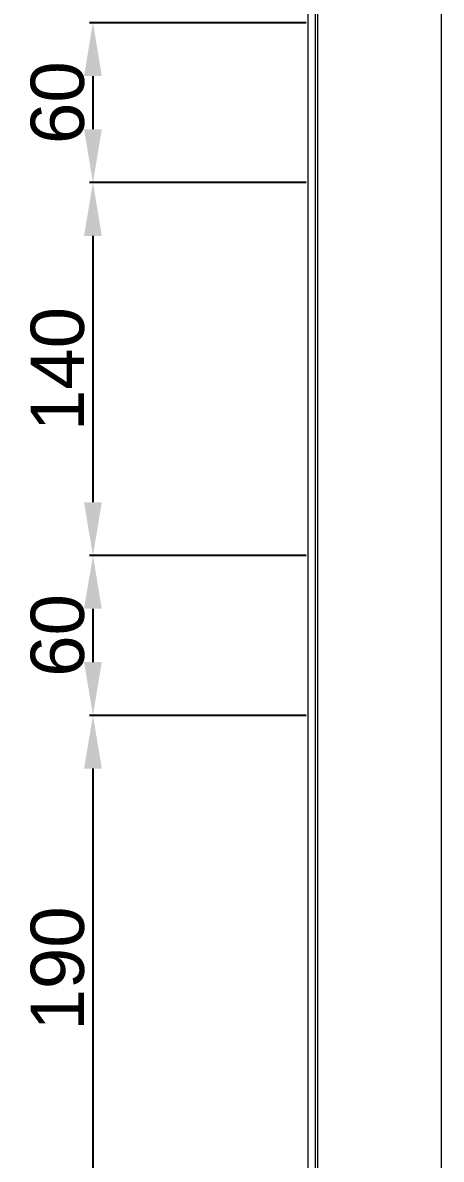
# Model space of a CAD drawing. Header units: millimetres. Extents: x 4134 to 7422, y 1400 to 3585.
# Drawn here: x 4133.9 to 4290.9, y 2524.1 to 2950.8 of the extents above; entities that cross this region are included whole.
import ezdxf

# ---------------------------------------------------------------- set-up
doc = ezdxf.new("R2010")
doc.units = ezdxf.units.MM
for name, color, linetype in [('000-PI-ORMAR', 2, 'Continuous'), ('000-PI_TEXT', 7, 'Continuous'), ('002-PI-Kabelska kanalica', 150, 'Continuous')]:
    doc.layers.add(name, color=color, linetype=linetype)
doc.styles.get("Standard").update_dxf_attribs({"font": 'arial.ttf'})
doc.dimstyles.new('ISO-25-lb', dxfattribs={"dimtxt": 8, "dimasz": 8, "dimexe": 1.25, "dimexo": 0.625, "dimtad": 1, "dimtxsty": 'Standard', "dimcen": 5, "dimadec": 0, "dimazin": 0, "dimtfac": 1, "dimtmove": 0, "dimatfit": 3, "dimfxl": 1, "dimarcsym": 0})

# ---------------------------------------------------------------- blocks, each defined once
blk = doc.blocks.new('2000x800_montazna ploca')
at = {"layer": '000-PI-ORMAR', "color": 0, "linetype": 'ByBlock', "lineweight": 0}
blk.add_line((-4333.67, 1646.19), (-4333.67, -243.81), dxfattribs=at)
blk = doc.blocks.new('*U533')
at = {"layer": '002-PI-Kabelska kanalica', "color": 0, "linetype": 'ByBlock', "lineweight": 0}
blk.add_line((-20, -100), (-20, 1570), dxfattribs=at)
blk = doc.blocks.new('*D649')
at = {"layer": '000-PI_TEXT', "color": 0, "linetype": 'ByBlock', "lineweight": -2, "ltscale": 0.25, "transparency": 16777216}
for p, q in [((4240.32, 2690.78), (4159.02, 2690.78)), ((4160.27, 2670.78), (4160.27, 2520.78)), ((4240.32, 2500.78), (4159.02, 2500.78))]:
    blk.add_line(p, q, dxfattribs=at)
at = {"layer": '000-PI_TEXT', "color": 0, "linetype": 'ByBlock', "ltscale": 0.25, "transparency": 16777216}
for points in [[(4156.93, 2670.78), (4163.6, 2670.78), (4160.27, 2690.78)], [(4156.93, 2520.78), (4163.6, 2520.78), (4160.27, 2500.78)]]:
    blk.add_solid(points, dxfattribs=at)
at = {"layer": 'Defpoints', "color": 0, "linetype": 'ByBlock', "ltscale": 0.25, "transparency": 16777216}
for p in [(4240.95, 2690.78), (4160.27, 2500.78), (4240.95, 2500.78)]:
    blk.add_point(p, dxfattribs=at)
at = {"layer": '000-PI_TEXT', "color": 0, "linetype": 'ByBlock', "lineweight": 0, "ltscale": 0.25, "transparency": 16777216, "insert": (4147.05, 2595.78), "char_height": 20, "attachment_point": 5, "rotation": 90}
blk.add_mtext('190', dxfattribs=at)
blk = doc.blocks.new('*D650')
at = {"layer": '000-PI_TEXT', "color": 0, "linetype": 'ByBlock', "lineweight": -2, "ltscale": 0.25, "transparency": 16777216}
for p, q in [((4240.32, 2750.78), (4159.02, 2750.78)), ((4160.27, 2730.78), (4160.27, 2710.78)), ((4240.32, 2690.78), (4159.02, 2690.78))]:
    blk.add_line(p, q, dxfattribs=at)
at = {"layer": '000-PI_TEXT', "color": 0, "linetype": 'ByBlock', "ltscale": 0.25, "transparency": 16777216}
for points in [[(4156.93, 2730.78), (4163.6, 2730.78), (4160.27, 2750.78)], [(4156.93, 2710.78), (4163.6, 2710.78), (4160.27, 2690.78)]]:
    blk.add_solid(points, dxfattribs=at)
at = {"layer": 'Defpoints', "color": 0, "linetype": 'ByBlock', "ltscale": 0.25, "transparency": 16777216}
for p in [(4240.95, 2750.78), (4160.27, 2690.78), (4240.95, 2690.78)]:
    blk.add_point(p, dxfattribs=at)
at = {"layer": '000-PI_TEXT', "color": 0, "linetype": 'ByBlock', "lineweight": 0, "ltscale": 0.25, "transparency": 16777216, "insert": (4147.05, 2720.78), "char_height": 20, "attachment_point": 5, "rotation": 90}
blk.add_mtext('60', dxfattribs=at)
blk = doc.blocks.new('*D651')
at = {"layer": '000-PI_TEXT', "color": 0, "linetype": 'ByBlock', "lineweight": -2, "ltscale": 0.25, "transparency": 16777216}
for p, q in [((4240.32, 2890.78), (4159.02, 2890.78)), ((4160.27, 2870.78), (4160.27, 2770.78)), ((4240.32, 2750.78), (4159.02, 2750.78))]:
    blk.add_line(p, q, dxfattribs=at)
at = {"layer": '000-PI_TEXT', "color": 0, "linetype": 'ByBlock', "ltscale": 0.25, "transparency": 16777216}
for points in [[(4156.93, 2870.78), (4163.6, 2870.78), (4160.27, 2890.78)], [(4156.93, 2770.78), (4163.6, 2770.78), (4160.27, 2750.78)]]:
    blk.add_solid(points, dxfattribs=at)
at = {"layer": 'Defpoints', "color": 0, "linetype": 'ByBlock', "ltscale": 0.25, "transparency": 16777216}
for p in [(4240.95, 2890.78), (4160.27, 2750.78), (4240.95, 2750.78)]:
    blk.add_point(p, dxfattribs=at)
at = {"layer": '000-PI_TEXT', "color": 0, "linetype": 'ByBlock', "lineweight": 0, "ltscale": 0.25, "transparency": 16777216, "insert": (4147.05, 2820.78), "char_height": 20, "attachment_point": 5, "rotation": 90}
blk.add_mtext('140', dxfattribs=at)
blk = doc.blocks.new('*D660')
at = {"layer": '000-PI_TEXT', "color": 0, "linetype": 'ByBlock', "lineweight": -2, "ltscale": 0.25, "transparency": 16777216}
for p, q in [((4240.32, 2950.78), (4159.02, 2950.78)), ((4160.27, 2930.78), (4160.27, 2910.78)), ((4240.32, 2890.78), (4159.02, 2890.78))]:
    blk.add_line(p, q, dxfattribs=at)
at = {"layer": '000-PI_TEXT', "color": 0, "linetype": 'ByBlock', "ltscale": 0.25, "transparency": 16777216}
for points in [[(4156.93, 2930.78), (4163.6, 2930.78), (4160.27, 2950.78)], [(4156.93, 2910.78), (4163.6, 2910.78), (4160.27, 2890.78)]]:
    blk.add_solid(points, dxfattribs=at)
at = {"layer": 'Defpoints', "color": 0, "linetype": 'ByBlock', "ltscale": 0.25, "transparency": 16777216}
for p in [(4240.95, 2950.78), (4160.27, 2890.78), (4240.95, 2890.78)]:
    blk.add_point(p, dxfattribs=at)
at = {"layer": '000-PI_TEXT', "color": 0, "linetype": 'ByBlock', "lineweight": 0, "ltscale": 0.25, "transparency": 16777216, "insert": (4147.05, 2920.78), "char_height": 20, "attachment_point": 5, "rotation": 90}
blk.add_mtext('60', dxfattribs=at)

msp = doc.modelspace()

# ---------------------------------------------------------------- linework, layer by layer
at = {"layer": '000-PI-ORMAR', "color": 0, "linetype": 'ByBlock', "lineweight": 0}
for p, q in [((4244.46, 3457.778), (4244.46, 1473.278)), ((4240.948, 3437.278), (4240.948, 1486.278)), ((4243.666, 3437.278), (4243.666, 1486.278))]:
    msp.add_line(p, q, dxfattribs=at)

# ---------------------------------------------------------------- block references
msp.add_blockref('2000x800_montazna ploca', (8624.617, 1759.591), dxfattribs=at)
at = {"layer": '002-PI-Kabelska kanalica', "color": 0, "linetype": 'ByBlock', "lineweight": 0, "xscale": -1, "rotation": 180}
msp.add_blockref('*U533', (4310.948, 3305.778), dxfattribs=at)

# ---------------------------------------------------------------- dimensions: what is measured, and where the dimension line sits
at = {"layer": '000-PI_TEXT', "color": 0, "linetype": 'ByBlock', "lineweight": 0, "ltscale": 0.25}
for base, p1, p2, picture, middle in [((4160.265, 2890.778), (4240.948, 2950.778), (4240.948, 2890.778), '*D660', (4160.265, 2920.778)), ((4160.265, 2690.778), (4240.948, 2750.778), (4240.948, 2690.778), '*D650', (4160.265, 2720.778))]:
    dim = msp.add_linear_dim(base=base, p1=p1, p2=p2, angle=90, text='60', dimstyle='ISO-25-lb', override={"dimtxt": 20, "dimasz": 20, "dimgap": 3}, dxfattribs=at)
    dim.commit()
    dim.dimension.update_dxf_attribs({"geometry": picture, "text_midpoint": middle, "dimtype": 160})
for base, p1, p2, text, picture, middle in [((4160.265, 2750.778), (4240.948, 2890.778), (4240.948, 2750.778), '140', '*D651', (4147.054, 2820.778)), ((4160.265, 2500.778), (4240.948, 2690.778), (4240.948, 2500.778), '190', '*D649', (4147.054, 2595.778))]:
    dim = msp.add_linear_dim(base=base, p1=p1, p2=p2, angle=90, text=text, dimstyle='ISO-25-lb', override={"dimtxt": 20, "dimasz": 20, "dimgap": 3}, dxfattribs=at)
    dim.commit()
    dim.dimension.update_dxf_attribs({"geometry": picture, "text_midpoint": middle})

doc.saveas('drawing.dxf')
